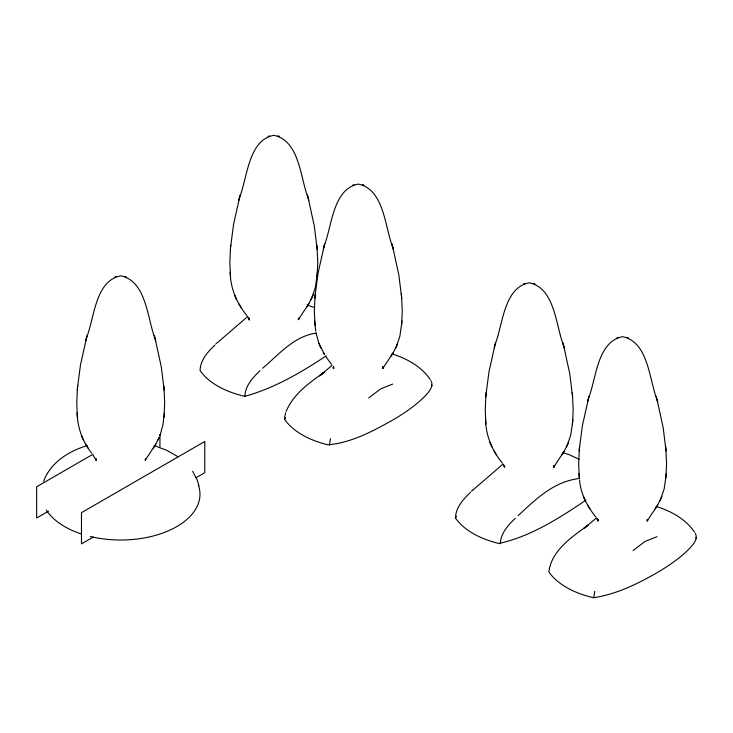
<?xml version="1.0" encoding="UTF-8"?>
<svg xmlns="http://www.w3.org/2000/svg" width="733" height="733" viewBox="0 0 733 733"><rect width="100%" height="100%" fill="white"/><g stroke="black" fill="none" stroke-linecap="round" stroke-linejoin="round"><path stroke-width="1.1" d="M164.165 414.713L164.668 402.6L163.972 388.023M317.242 274.197L317.756 262.084L317.05 247.507M401.748 322.987L402.252 310.874L401.556 296.297M572.656 421.658L573.16 409.545L572.464 394.968M666.059 475.589L666.572 463.476L665.866 448.889M215.126 344.867C207.934 351.703 200.366 359.94 200.063 370.422L200.567 371.246A79.256 45.758 0 0 0 243.466 396.012L244.895 396.306C245.198 385.824 252.775 377.577 259.958 370.751M430.958 380.684C434.147 386.309 429.034 391.605 425.516 395.563C416.94 404.488 406.668 411.552 396.223 418.067C375.094 430.033 352.463 442.705 327.972 444.803A79.256 45.758 0 0 1 285.073 420.036L284.716 417.022L285.65 412.798M329.401 445.096L330.482 438.691M585.933 500.172C559.242 518.194 530.49 536.602 498.871 543.474A79.256 45.758 0 0 1 455.981 518.707L455.468 517.883C455.779 507.401 463.338 499.155 470.531 492.329M500.3 543.767C500.612 533.285 508.189 525.039 515.372 518.213M586.327 526.468C570.659 537.82 551.436 551.06 548.88 571.804L549.384 572.629A79.256 45.758 0 0 0 592.282 597.395L593.712 597.697L594.793 591.284M77.46 388.023L76.763 402.6L77.267 414.713M230.538 247.507L229.841 262.084L230.345 274.197M315.043 296.297L314.347 310.874L314.851 322.987M485.952 394.968L485.246 409.545L485.759 421.658M579.363 448.889L578.658 463.476L579.162 475.589M160.005 435.411L162.918 425.058L164.119 415.199M312.13 297.094L315.382 287.382L317.197 274.683M396.635 345.884L399.888 336.163L401.702 323.473M567.544 444.555L570.796 434.834L572.61 422.144M660.946 498.477L664.199 488.764L666.013 476.065M77.496 387.665L80.511 364.768L86.677 337.207M230.574 247.149L233.589 224.243L239.755 196.691M315.08 295.94L318.095 273.033L324.261 245.473M485.988 394.611L489.003 371.704L495.16 344.144M579.391 448.532L582.414 425.635L588.572 398.074M77.286 390.121L77.671 385.576M163.954 417.178L164.329 412.734M230.364 249.605L230.748 245.06M314.869 298.395L315.254 293.851M317.032 276.653L317.407 272.209M401.537 325.443L401.913 320.999M485.777 397.066L486.162 392.522M572.446 424.114L572.821 419.67M579.18 450.997L579.565 446.443M665.848 478.044L666.224 473.6M85.697 341.019L86.201 339.049M86.659 337.308C94.502 317.581 95.244 280.776 120.716 275.828C146.71 281.115 147.205 318.91 155.259 339.15M96.05 458.501L96.105 460.232L92.825 454.707M238.775 200.503L239.288 198.524M239.737 196.783C247.58 177.065 248.322 140.25 273.794 135.303C299.788 140.589 300.283 178.394 308.336 198.634M249.128 317.975L249.183 319.716L247.974 317.087M323.28 249.293L323.794 247.314M324.243 245.573C332.086 225.856 332.828 189.041 358.3 184.093C384.294 189.38 384.788 227.184 392.842 247.424M333.634 366.766L333.277 368.177L333.542 366.931L333.854 368.552L333.249 367.151M494.189 347.964L494.693 345.985M495.142 344.244C502.994 324.527 503.727 287.712 529.208 282.764C555.193 288.051 555.687 325.855 563.75 346.095M504.542 465.437L504.176 466.848L504.451 465.602L504.762 467.223L503.388 464.539M587.591 401.886L588.104 399.916M588.553 398.175C596.396 378.457 597.138 341.642 622.61 336.694C648.604 341.981 649.099 379.786 657.153 400.016M597.945 519.367L597.587 520.778L597.862 519.523L598.165 521.154L597.56 519.743M86.173 339.15L87.145 335.384M239.251 198.634L240.222 194.868M323.757 247.424L324.728 243.658M494.665 346.095L495.636 342.329M588.068 400.016L589.048 396.26M286.163 411.396C293.347 394.052 309.363 382.562 324.371 372.291M284.56 419.212L285.256 417.425M695.269 533.276C698.467 538.911 693.345 544.198 689.826 548.165C681.25 557.089 670.988 564.153 660.534 570.668C639.808 582.808 617.699 594.069 593.712 597.697M43.632 481.379C50.339 462.55 68.902 451.052 87.236 445.591M145.739 459.912L145.473 458.656L145.161 460.278L155.753 444.216L158.969 437.793M298.826 319.386L298.551 318.14L298.239 319.762L308.831 303.691L312.047 297.277M382.965 366.766L383.332 368.177L383.057 366.931L382.745 368.552L393.337 352.481L396.553 346.068M553.873 465.437L554.23 466.848L553.956 465.602L553.653 467.223L564.236 451.152L567.452 444.739M647.276 519.367L647.642 520.778L647.367 519.523L647.056 521.154L657.648 505.083L660.864 498.66M158.035 439.937L159.052 437.61M311.113 299.421L313.083 294.895M395.618 348.212L397.588 343.676M566.527 446.883L568.496 442.347M659.929 500.804L661.899 496.278M153.353 448.065L155.753 444.216M306.431 307.539L308.831 303.691M390.936 356.33L393.337 352.481M561.845 455.001L564.236 451.152M655.247 508.931L657.648 505.083M455.468 517.883L456.558 516.325M215.969 343.814L217.463 342.439M471.374 491.275L472.867 489.901M217.829 342.338L247.626 316.592M262.661 368.223C279.071 354.341 294.006 336.062 316.619 333.029M473.234 489.791L503.03 464.053M518.075 515.684C536.373 498.733 553.378 481.764 579.354 478.466M368.736 397.909L380.72 388.847L392.705 384.074M633.046 550.51L645.031 541.44L657.015 536.675M324.068 372.428L319.561 375.837L332.131 365.382M320.266 375.223L322.584 373.445L321.421 374.325M585.731 526.917L586.895 526.047L583.871 528.438L596.442 517.984M584.567 527.76L588.379 525.02M326.231 355.798C301.052 372.593 274.252 388.197 244.895 396.306M323.042 373.161L322.016 373.867L324.279 372.346M92.871 454.313L36.65 486.776L36.65 517.984L48.488 511.148M93.32 537.032L81.482 543.868L81.482 512.66L204.782 441.477L204.782 472.684L195.903 477.806M268.095 136.43L269.57 135.917M352.6 185.22L354.076 184.707M115.017 276.946L116.492 276.442M523.509 283.891L524.975 283.378M616.911 337.821L618.386 337.308M307.283 305.065L314.228 307.411M391.788 353.856C406.65 358.391 421.356 366.399 430.244 379.538M562.687 452.527L569.642 454.872L579.07 459.252M656.099 506.457C670.961 510.993 685.667 519.001 694.554 532.131M154.205 445.591L166.886 450.383L178.192 456.842M278.778 136.182L279.493 136.43M363.284 184.963L363.999 185.22M534.183 283.634L534.907 283.891M627.595 337.565L628.309 337.821M125.7 276.698L126.415 276.946M278.027 135.917L278.632 136.127M362.523 184.707L363.137 184.918M533.432 283.378L534.045 283.589M626.843 337.308L627.448 337.519M124.94 276.442L125.554 276.653M91.68 453.168C82.481 441.733 77.469 427.376 77.102 412.734M595.801 517.049C587.27 506.393 580.573 493.822 579.574 479.996M502.398 463.119C492.219 450.914 485.814 435.677 485.594 419.67M331.49 364.448L325.663 356.33M246.984 315.657C236.786 303.462 230.409 288.206 230.18 272.209M596.79 518.469L597.67 519.853L596.781 518.405M323.271 352.481L324.49 354.442L319.011 343.676L316.097 333.332M695.837 537.61L696.35 538.434M587.582 505.083L589.973 508.931M496.571 455.001L494.17 451.152M431.526 385.008L432.039 385.833M238.766 303.691L241.157 307.539M192.66 471.264L197.095 479.703L198.936 485.777M85.688 444.216L88.079 448.065M583.321 496.278L584.274 498.477M584.366 498.66L585.291 500.804M489.919 442.347L490.872 444.555M490.954 444.739L491.889 446.883M319.011 343.676L319.964 345.884M320.046 346.068L320.981 348.212M234.505 294.895L235.458 297.094M235.55 297.277L236.475 299.421M81.427 435.411L82.38 437.61M82.463 437.793L83.397 439.937M656.182 396.26L656.676 398.175M657.125 399.916L663.182 427.696L666.04 450.997M562.779 342.329L563.265 344.244M563.714 345.985L569.77 373.766L572.638 397.066M391.871 243.658L392.366 245.573M392.815 247.314L398.862 275.095L401.73 298.395M307.365 194.868L307.86 196.783M308.309 198.524L314.356 226.305L317.224 249.605M154.287 335.384L154.782 337.308M155.231 339.049L161.278 366.83L164.146 390.121M656.658 398.074L657.629 401.886M563.246 344.144L564.227 347.964M392.338 245.473L393.319 249.293M307.842 196.691L308.813 200.503M154.755 337.207L155.735 341.019M315.758 331.252L314.686 320.999M578.997 473.6L579.372 478.044L579.207 476.065M665.656 446.443L665.83 448.532M572.253 392.522L572.427 394.611M485.805 422.144L485.97 424.114M401.345 293.851L401.519 295.94M316.839 245.06L317.013 247.149M314.897 323.473L315.062 325.443M230.391 274.683L230.556 276.653M163.761 385.576L163.935 387.665M77.313 415.199L77.478 417.178M159.95 434.541L159.95 446.8M198.451 485.328A79.256 45.758 0 0 1 171 529.629A79.256 45.758 0 0 1 90.388 536.529M81.409 533.99A79.256 45.758 0 0 1 46.353 510.095M383.167 367.031L383.047 368.433L383.277 367.096M554.185 465.767L553.818 467.168L554.258 465.821M249.348 319.762L248.734 318.406L249.348 319.762M96.27 460.278L95.657 458.931L96.27 460.278M249.046 319.643L248.817 318.305L249.046 319.643"/></g></svg>
